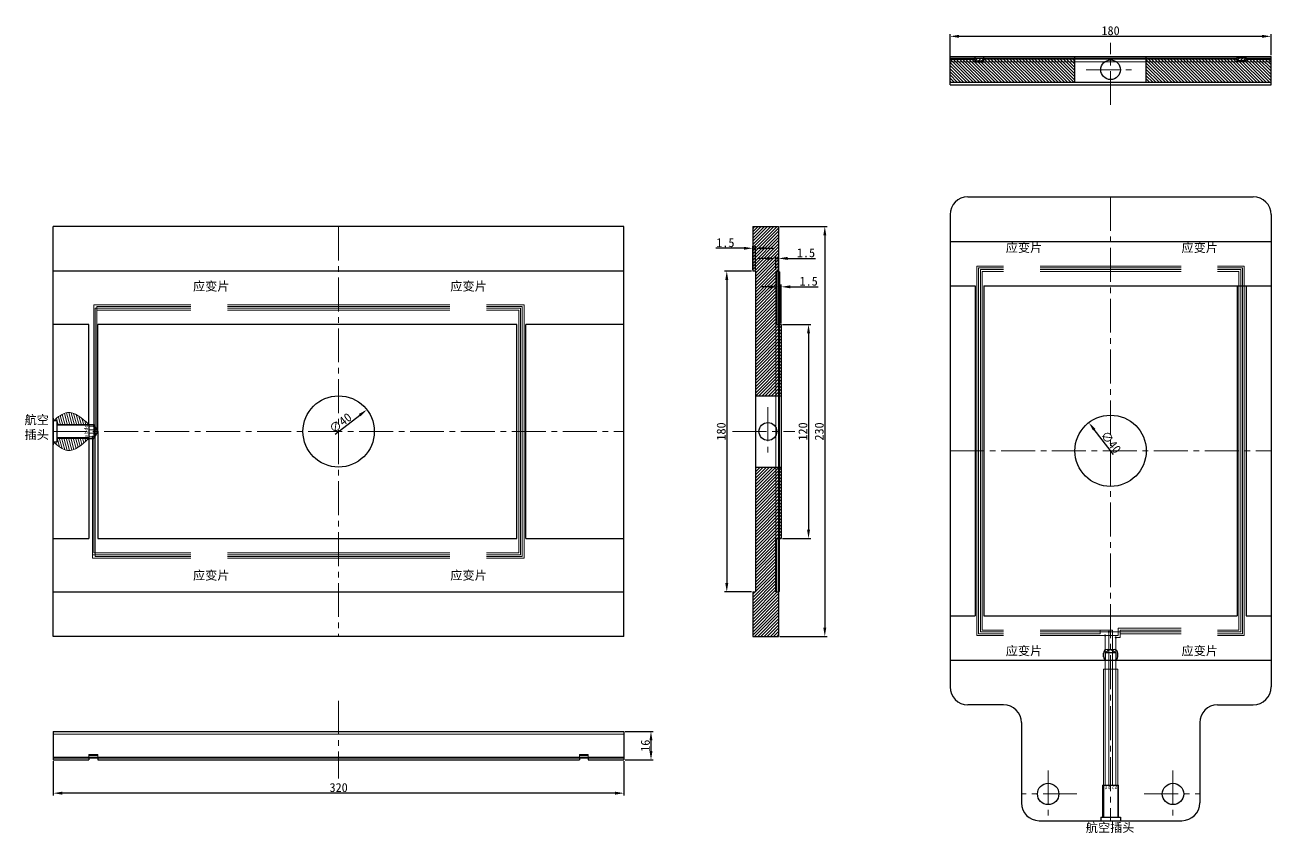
# Model space of a CAD drawing. Header units: inches. Extents: x -20 to 18950, y -1047 to 2551.
# Drawn here: x 15972 to 16671, y -414 to 39 of the extents above; entities that cross this region are included whole.
import ezdxf

# ---------------------------------------------------------------- set-up
doc = ezdxf.new("R2010")
doc.units = ezdxf.units.IN
doc.header["$MEASUREMENT"] = 0
doc.header["$PDSIZE"] = -5
doc.linetypes.add('CENTER2', pattern=[28.574999, 19.049999, -3.175, 3.175, -3.175])
doc.layers.get('0').update_dxf_attribs({"lineweight": 30})
doc.layers.get('Defpoints').update_dxf_attribs({"lineweight": 18})
for name, color, linetype, lineweight in [('10', 7, 'Continuous', 18), ('cen', 1, 'CENTER2', 20), ('dim', 5, 'Continuous', 20), ('hat', 3, 'Continuous', 20)]:
    doc.layers.add(name, color=color, linetype=linetype, lineweight=lineweight)
doc.styles.add('1', font='')
doc.styles.get("Standard").update_dxf_attribs({"font": ''})
doc.styles.get('1').set_extended_font_data('宋体')
doc.styles.get('Standard').set_extended_font_data('宋体')
doc.dimstyles.new('ISO-25', dxfattribs={"dimtxt": 5, "dimasz": 5, "dimexe": 1.25, "dimexo": 0.625, "dimtad": 1, "dimdsep": 46, "dimtxsty": 'Standard', "dimcen": 2.5, "dimdle": 10, "dimadec": 0, "dimazin": 0, "dimtfac": 1, "dimtmove": 0, "dimatfit": 3, "dimfxl": 1, "dimtolj": 1, "dimarcsym": 0})

# ---------------------------------------------------------------- blocks, each defined once
blk = doc.blocks.new('*D130')
at = {"layer": 'Defpoints', "color": 0, "transparency": 16777216}
for p in [(16307.64, -357.25), (16307.64, -373.25), (16322.79, -373.25)]:
    blk.add_point(p, dxfattribs=at)
at = {"layer": 'dim', "color": 0, "linetype": 'Continuous', "lineweight": -2, "transparency": 16777216}
for p, q in [((16308.27, -357.25), (16324.04, -357.25)), ((16322.79, -362.25), (16322.79, -368.25)), ((16308.27, -373.25), (16324.04, -373.25))]:
    blk.add_line(p, q, dxfattribs=at)
at = {"layer": 'dim', "color": 0, "transparency": 16777216}
for points in [[(16321.95, -362.25), (16323.62, -362.25), (16322.79, -357.25)], [(16321.95, -368.25), (16323.62, -368.25), (16322.79, -373.25)]]:
    blk.add_solid(points, dxfattribs=at)
at = {"layer": 'dim', "color": 0, "transparency": 16777216, "insert": (16319.66, -365.25), "char_height": 5, "attachment_point": 5, "rotation": 90}
blk.add_mtext('\\A1;16', dxfattribs=at)
blk = doc.blocks.new('*D131')
at = {"layer": 'Defpoints', "color": 0, "transparency": 16777216}
for p in [(15987.64, -373.25), (16307.64, -373.25), (15987.64, -391.88)]:
    blk.add_point(p, dxfattribs=at)
at = {"layer": 'dim', "color": 0, "linetype": 'Continuous', "lineweight": -2, "transparency": 16777216}
for p, q in [((15987.64, -373.88), (15987.64, -393.13)), ((16307.64, -373.88), (16307.64, -393.13)), ((16302.64, -391.88), (15992.64, -391.88))]:
    blk.add_line(p, q, dxfattribs=at)
at = {"layer": 'dim', "color": 0, "transparency": 16777216}
for points in [[(15992.64, -391.05), (15992.64, -392.71), (15987.64, -391.88)], [(16302.64, -391.05), (16302.64, -392.71), (16307.64, -391.88)]]:
    blk.add_solid(points, dxfattribs=at)
at = {"layer": 'dim', "color": 0, "transparency": 16777216, "insert": (16147.64, -388.76), "char_height": 5, "attachment_point": 5}
blk.add_mtext('\\A1;320', dxfattribs=at)
blk = doc.blocks.new('*D132')
at = {"layer": 'Defpoints', "color": 0, "transparency": 16777216}
for p in [(16394.36, -73.96), (16394.36, -303.96), (16420.26, -303.96)]:
    blk.add_point(p, dxfattribs=at)
at = {"layer": 'dim', "color": 0, "linetype": 'Continuous', "lineweight": -2, "transparency": 16777216}
for p, q in [((16394.98, -73.96), (16421.51, -73.96)), ((16420.26, -78.96), (16420.26, -298.96)), ((16394.98, -303.96), (16421.51, -303.96))]:
    blk.add_line(p, q, dxfattribs=at)
at = {"layer": 'dim', "color": 0, "transparency": 16777216}
for points in [[(16419.43, -78.96), (16421.1, -78.96), (16420.26, -73.96)], [(16419.43, -298.96), (16421.1, -298.96), (16420.26, -303.96)]]:
    blk.add_solid(points, dxfattribs=at)
at = {"layer": 'dim', "color": 0, "transparency": 16777216, "insert": (16417.14, -188.96), "char_height": 5, "attachment_point": 5, "rotation": 90}
blk.add_mtext('\\A1;230', dxfattribs=at)
blk = doc.blocks.new('*D133')
at = {"layer": 'Defpoints', "color": 0, "transparency": 16777216}
for p in [(16379.86, -98.96), (16365.29, -278.96), (16379.86, -278.96)]:
    blk.add_point(p, dxfattribs=at)
at = {"layer": 'dim', "color": 0, "linetype": 'Continuous', "lineweight": -2, "transparency": 16777216}
for p, q in [((16379.23, -98.96), (16364.04, -98.96)), ((16365.29, -103.96), (16365.29, -273.96)), ((16379.23, -278.96), (16364.04, -278.96))]:
    blk.add_line(p, q, dxfattribs=at)
at = {"layer": 'dim', "color": 0, "transparency": 16777216}
for points in [[(16364.46, -103.96), (16366.12, -103.96), (16365.29, -98.96)], [(16364.46, -273.96), (16366.12, -273.96), (16365.29, -278.96)]]:
    blk.add_solid(points, dxfattribs=at)
at = {"layer": 'dim', "color": 0, "transparency": 16777216, "insert": (16362.16, -188.96), "char_height": 5, "attachment_point": 5, "rotation": 90}
blk.add_mtext('\\A1;180', dxfattribs=at)
blk = doc.blocks.new('*D134')
at = {"layer": 'Defpoints', "color": 0, "transparency": 16777216}
for p in [(16395.86, -128.96), (16395.86, -248.96), (16411.13, -248.96)]:
    blk.add_point(p, dxfattribs=at)
at = {"layer": 'dim', "color": 0, "linetype": 'Continuous', "lineweight": -2, "transparency": 16777216}
for p, q in [((16396.48, -128.96), (16412.38, -128.96)), ((16411.13, -133.96), (16411.13, -243.96)), ((16396.48, -248.96), (16412.38, -248.96))]:
    blk.add_line(p, q, dxfattribs=at)
at = {"layer": 'dim', "color": 0, "transparency": 16777216}
for points in [[(16410.29, -133.96), (16411.96, -133.96), (16411.13, -128.96)], [(16410.29, -243.96), (16411.96, -243.96), (16411.13, -248.96)]]:
    blk.add_solid(points, dxfattribs=at)
at = {"layer": 'dim', "color": 0, "transparency": 16777216, "insert": (16408, -188.96), "char_height": 5, "attachment_point": 5, "rotation": 90}
blk.add_mtext('\\A1;120', dxfattribs=at)
blk = doc.blocks.new('*D135')
at = {"layer": 'Defpoints', "color": 0, "transparency": 16777216}
for p in [(16381.36, -86.19), (16379.86, -98.96), (16381.36, -98.96)]:
    blk.add_point(p, dxfattribs=at)
at = {"layer": 'dim', "color": 0, "linetype": 'Continuous', "lineweight": -2, "transparency": 16777216}
for p, q in [((16374.86, -86.19), (16359.14, -86.19)), ((16379.86, -98.33), (16379.86, -84.94)), ((16381.36, -86.19), (16379.86, -86.19)), ((16381.36, -98.33), (16381.36, -84.94)), ((16386.36, -86.19), (16391.36, -86.19))]:
    blk.add_line(p, q, dxfattribs=at)
at = {"layer": 'dim', "color": 0, "transparency": 16777216}
for points in [[(16374.86, -85.36), (16374.86, -87.03), (16379.86, -86.19)], [(16386.36, -85.36), (16386.36, -87.03), (16381.36, -86.19)]]:
    blk.add_solid(points, dxfattribs=at)
at = {"layer": 'dim', "color": 0, "transparency": 16777216, "insert": (16364.5, -83.07), "char_height": 5, "attachment_point": 5}
blk.add_mtext('\\A1;1.5', dxfattribs=at)
blk = doc.blocks.new('*D136')
at = {"layer": 'Defpoints', "color": 0, "transparency": 16777216}
for p in [(16394.36, -91.88), (16392.86, -98.96), (16394.36, -98.96)]:
    blk.add_point(p, dxfattribs=at)
at = {"layer": 'dim', "color": 0, "linetype": 'Continuous', "lineweight": -2, "transparency": 16777216}
for p, q in [((16392.86, -98.33), (16392.86, -90.63)), ((16394.36, -98.33), (16394.36, -90.63)), ((16387.86, -91.88), (16382.86, -91.88)), ((16392.86, -91.88), (16394.36, -91.88)), ((16399.36, -91.88), (16415.07, -91.88))]:
    blk.add_line(p, q, dxfattribs=at)
at = {"layer": 'dim', "color": 0, "transparency": 16777216}
for points in [[(16387.86, -91.04), (16387.86, -92.71), (16392.86, -91.88)], [(16399.36, -91.04), (16399.36, -92.71), (16394.36, -91.88)]]:
    blk.add_solid(points, dxfattribs=at)
at = {"layer": 'dim', "color": 0, "transparency": 16777216, "insert": (16409.71, -88.75), "char_height": 5, "attachment_point": 5}
blk.add_mtext('\\A1;1.5', dxfattribs=at)
blk = doc.blocks.new('*D137')
at = {"layer": 'Defpoints', "color": 0, "transparency": 16777216}
for p in [(16394.36, -98.96), (16395.86, -107.83), (16395.86, -128.96)]:
    blk.add_point(p, dxfattribs=at)
at = {"layer": 'dim', "color": 0, "linetype": 'Continuous', "lineweight": -2, "transparency": 16777216}
for p, q in [((16394.36, -99.58), (16394.36, -109.08)), ((16389.36, -107.83), (16384.36, -107.83)), ((16394.36, -107.83), (16395.86, -107.83)), ((16395.86, -128.33), (16395.86, -106.58)), ((16400.86, -107.83), (16416.57, -107.83))]:
    blk.add_line(p, q, dxfattribs=at)
at = {"layer": 'dim', "color": 0, "transparency": 16777216}
for points in [[(16389.36, -106.99), (16389.36, -108.66), (16394.36, -107.83)], [(16400.86, -106.99), (16400.86, -108.66), (16395.86, -107.83)]]:
    blk.add_solid(points, dxfattribs=at)
at = {"layer": 'dim', "color": 0, "transparency": 16777216, "insert": (16411.21, -104.7), "char_height": 5, "attachment_point": 5}
blk.add_mtext('\\A1;1.5', dxfattribs=at)
blk = doc.blocks.new('*D138')
at = {"layer": 'Defpoints', "color": 0, "transparency": 16777216}
for p in [(16163.47, -176.73), (16131.81, -201.19)]:
    blk.add_point(p, dxfattribs=at)
at = {"layer": 'dim', "color": 0, "linetype": 'Continuous', "lineweight": -2, "transparency": 16777216}
blk.add_line((16145.61, -190.53), (16159.51, -179.79), dxfattribs=at)
at = {"layer": 'dim', "color": 0, "transparency": 16777216}
blk.add_solid([(16159, -179.13), (16160.02, -180.45), (16163.47, -176.73)], dxfattribs=at)
at = {"layer": 'dim', "color": 0, "transparency": 16777216, "insert": (16148.67, -184.21), "char_height": 5, "attachment_point": 5, "rotation": 37.68654}
blk.add_mtext('\\A1;∅40', dxfattribs=at)
blk = doc.blocks.new('*D146')
at = {"layer": 'Defpoints', "color": 0, "transparency": 16777216}
for p in [(16568.28, -183.98), (16592.74, -215.64)]:
    blk.add_point(p, dxfattribs=at)
at = {"layer": 'dim', "color": 0, "linetype": 'Continuous', "lineweight": -2, "transparency": 16777216}
blk.add_line((16582.08, -201.84), (16571.34, -187.94), dxfattribs=at)
at = {"layer": 'dim', "color": 0, "transparency": 16777216}
blk.add_solid([(16572, -187.43), (16570.68, -188.45), (16568.28, -183.98)], dxfattribs=at)
at = {"layer": 'dim', "color": 0, "transparency": 16777216, "insert": (16580.71, -194.95), "char_height": 5, "attachment_point": 5, "rotation": 307.68654}
blk.add_mtext('\\A1;∅40', dxfattribs=at)
blk = doc.blocks.new('*D153')
at = {"layer": 'Defpoints', "color": 0, "transparency": 16777216}
for p in [(16670.51, 32.72), (16670.51, 21.48), (16490.51, 19.98)]:
    blk.add_point(p, dxfattribs=at)
at = {"layer": 'dim', "color": 0, "linetype": 'Continuous', "lineweight": -2, "transparency": 16777216}
for p, q in [((16490.51, 20.6), (16490.51, 33.97)), ((16495.51, 32.72), (16665.51, 32.72)), ((16670.51, 22.1), (16670.51, 33.97))]:
    blk.add_line(p, q, dxfattribs=at)
at = {"layer": 'dim', "color": 0, "transparency": 16777216}
for points in [[(16495.51, 33.55), (16495.51, 31.88), (16490.51, 32.72)], [(16665.51, 33.55), (16665.51, 31.88), (16670.51, 32.72)]]:
    blk.add_solid(points, dxfattribs=at)
at = {"layer": 'dim', "color": 0, "transparency": 16777216, "insert": (16580.51, 35.84), "char_height": 5, "attachment_point": 5}
blk.add_mtext('\\A1;180', dxfattribs=at)

msp = doc.modelspace()

# ---------------------------------------------------------------- hatches: boundary and pattern name
at = {"layer": 'dim'}
h = msp.add_hatch(dxfattribs=at)
h.set_pattern_fill('ANSI31', color=3, scale=10)
h.set_pattern_definition([(45, (520.4075, 0), (-0.88388348, 0.88388348), [])])
h.paths.add_polyline_path([(16392.855, -98.96), (16394.355, -98.96), (16394.355, -73.96), (16379.855, -73.96), (16379.855, -98.96), (16381.355, -98.96), (16381.355, -168.96), (16392.855, -168.96), (16392.855, -128.96)])
h.paths.add_polyline_path([(16394.355, -128.96), (16392.855, -128.96), (16392.855, -168.96), (16394.355, -168.96)])
h.paths.add_polyline_path([(16395.855, -128.96), (16394.355, -128.96), (16394.355, -168.96), (16395.855, -168.96)])
h.paths.add_polyline_path([(16392.855, -208.96), (16381.355, -208.96), (16381.355, -278.96), (16379.855, -278.96), (16379.855, -303.96), (16394.355, -303.96), (16394.355, -278.96), (16392.855, -278.96), (16392.855, -248.96)])
h.paths.add_polyline_path([(16394.355, -208.96), (16392.855, -208.96), (16392.855, -248.96), (16394.355, -248.96)], flags=17)
h.paths.add_polyline_path([(16395.855, -208.96), (16394.355, -208.96), (16394.355, -248.96), (16395.855, -248.96)])
h = msp.add_hatch(color=3, dxfattribs=at)
h.dxf.hatch_style = 1
h.paths.add_polyline_path([(16393.355, -112.994), (16392.855, -112.994), (16392.855, -124.678), (16393.355, -124.678)])
h = msp.add_hatch(dxfattribs=at)
h.set_pattern_fill('ANSI31', color=3, scale=10, angle=-120)
h.set_pattern_definition([(285, (22294.8626, 11001.4456), (1.20740728, 0.32352381), [])])
edge = h.paths.add_edge_path()
edge.add_line((15989.641, -184.96), (15989.641, -182.96))
edge.add_line((15989.641, -182.96), (15987.641, -182.96))
edge.add_spline(control_points=[(15987.641, -182.96), (15987.715, -182.9), (15987.789, -182.84), (15987.863, -182.78)], knot_values=[0, 0, 0, 0, 0.2572637, 0.2572637, 0.2572637, 0.2572637], degree=3, periodic=0)
edge.add_spline(control_points=[(15987.863, -182.78), (15988.399, -182.348), (15988.935, -181.918), (15989.471, -181.504)], knot_values=[0.2572637, 0.2572637, 0.2572637, 0.2572637, 2.1170481, 2.1170481, 2.1170481, 2.1170481], degree=3, periodic=0)
edge.add_spline(control_points=[(15989.471, -181.504), (15991.523, -179.922), (15997.53, -176.021), (16003.628, -181.412), (16007.641, -184.96)], knot_values=[2.1170481, 2.1170481, 2.1170481, 2.1170481, 9.2386211, 22.9424213, 22.9424213, 22.9424213, 22.9424213], degree=3, periodic=0)
edge.add_line((16007.641, -184.96), (15989.641, -184.96))
edge = h.paths.add_edge_path()
edge.add_spline(control_points=[(16007.641, -192.96), (16003.628, -196.508), (15997.53, -201.899), (15991.523, -197.998), (15989.471, -196.416)], knot_values=[2.1170481, 2.1170481, 2.1170481, 2.1170481, 15.8208483, 22.9424213, 22.9424213, 22.9424213, 22.9424213], degree=3, periodic=0)
edge.add_spline(control_points=[(15989.471, -196.416), (15988.935, -196.002), (15988.399, -195.572), (15987.863, -195.14)], knot_values=[0.2572637, 0.2572637, 0.2572637, 0.2572637, 2.1170481, 2.1170481, 2.1170481, 2.1170481], degree=3, periodic=0)
edge.add_spline(control_points=[(15987.863, -195.14), (15987.789, -195.08), (15987.715, -195.02), (15987.641, -194.96)], knot_values=[0, 0, 0, 0, 0.2572637, 0.2572637, 0.2572637, 0.2572637], degree=3, periodic=0)
edge.add_line((15987.641, -194.96), (15989.641, -194.96))
edge.add_line((15989.641, -194.96), (15989.641, -192.96))
edge.add_line((15989.641, -192.96), (16007.641, -192.96))
h.paths.add_polyline_path([(15989.641, -192.96), (15989.641, -192.46), (16007.641, -192.46), (16007.641, -192.96)])
h.paths.add_polyline_path([(15989.641, -185.46), (15989.641, -184.96), (16007.641, -184.96), (16007.641, -185.46)])
h = msp.add_hatch(color=3, dxfattribs=at)
h.dxf.hatch_style = 1
h.paths.add_polyline_path([(16010.081, -186.139, -0.3394543), (16010.138, -185.707), (16010.645, -186.213, -0.4931454)])
h.paths.add_polyline_path([(16010.138, -185.707, -0.4931454), (16010.701, -185.781, -0.3394543), (16010.645, -186.213)])
h = msp.add_hatch(color=3, dxfattribs=at)
h.dxf.hatch_style = 1
h.paths.add_polyline_path([(16010.882, -188.139, -0.3394543), (16010.939, -187.707), (16011.445, -188.213, -0.4931454)])
h.paths.add_polyline_path([(16010.939, -187.707, -0.4931454), (16011.502, -187.781, -0.3394543), (16011.445, -188.213)])
h = msp.add_hatch(color=3, dxfattribs=at)
h.dxf.hatch_style = 1
h.paths.add_polyline_path([(16009.28, -192.139, -0.3394543), (16009.337, -191.707), (16009.844, -192.213, -0.4931454)])
h.paths.add_polyline_path([(16009.337, -191.707, -0.4931454), (16009.901, -191.781, -0.3394543), (16009.844, -192.213)])
h = msp.add_hatch(color=3, dxfattribs=at)
h.dxf.hatch_style = 1
h.paths.add_polyline_path([(16393.355, -264.926), (16392.855, -264.926), (16392.855, -253.242), (16393.355, -253.242)])
h = msp.add_hatch(color=3, dxfattribs=at)
h.dxf.hatch_style = 1
h.paths.add_polyline_path([(16577.689, -303.743, -0.3394543), (16577.256, -303.686), (16577.763, -303.179, -0.4931454)])
h.paths.add_polyline_path([(16577.256, -303.686, -0.4931454), (16577.331, -303.122, -0.3394543), (16577.763, -303.179)])
h = msp.add_hatch(color=3, dxfattribs=at)
h.dxf.hatch_style = 1
h.paths.add_polyline_path([(16579.689, -301.743, -0.3394543), (16579.256, -301.686), (16579.763, -301.179, -0.4931454)])
h.paths.add_polyline_path([(16579.256, -301.686, -0.4931454), (16579.331, -301.122, -0.3394543), (16579.763, -301.179)])
h = msp.add_hatch(color=3, dxfattribs=at)
h.dxf.hatch_style = 1
h.paths.add_polyline_path([(16583.689, -304.855, -0.3394543), (16583.256, -304.798), (16583.763, -304.291, -0.4931454)])
h.paths.add_polyline_path([(16583.256, -304.798, -0.4931454), (16583.331, -304.234, -0.3394543), (16583.763, -304.291)])
at = {"layer": 'hat'}
h = msp.add_hatch(dxfattribs=at)
h.set_pattern_fill('ANSI31', color=3, scale=10, angle=90)
h.set_pattern_definition([(135, (-359.4275, 0), (-0.88388348, -0.88388348), [])])
h.paths.add_polyline_path([(16670.51, 18.477), (16600.51, 18.477), (16600.51, 6.977), (16670.51, 6.977)])
h.paths.add_polyline_path([(16670.51, 19.977), (16656.51, 19.977), (16656.51, 18.477), (16670.51, 18.477)])
h.paths.add_polyline_path([(16651.51, 19.977), (16600.51, 19.977), (16600.51, 18.477), (16651.51, 18.477)])
h.paths.add_polyline_path([(16560.51, 18.477), (16490.51, 18.477), (16490.51, 6.977), (16560.51, 6.977)])
h.paths.add_polyline_path([(16560.51, 19.977), (16509.51, 19.977), (16509.51, 18.477), (16560.51, 18.477)])
h.paths.add_polyline_path([(16504.51, 19.977), (16490.51, 19.977), (16490.51, 18.477), (16504.51, 18.477)])
h = msp.add_hatch(dxfattribs=at)
h.set_pattern_fill('ANSI31', color=3, scale=10)
h.set_pattern_definition([(45, (-359.4275, 0), (-0.88388348, 0.88388348), [])])
h.paths.add_polyline_path([(16509.51, 20.477), (16504.51, 20.477), (16504.51, 18.977), (16509.51, 18.977)])
h.paths.add_polyline_path([(16656.51, 20.477), (16651.51, 20.477), (16651.51, 18.977), (16656.51, 18.977)])

# ---------------------------------------------------------------- linework, layer by layer
for p, q in [((16490.51, 5.477), (16490.51, 21.477)), ((16490.51, 21.477), (16670.51, 21.477)), ((16504.51, 18.477), (16504.51, 21.477)), ((16509.51, 18.477), (16509.51, 21.477)), ((16560.51, 6.977), (16560.51, 21.477)), ((16600.51, 6.977), (16600.51, 21.477)), ((16651.51, 18.477), (16651.51, 21.477)), ((16656.51, 18.477), (16656.51, 21.477)), ((16670.51, 5.477), (16670.51, 21.477)), ((16490.51, 19.977), (16504.51, 19.977)), ((16504.51, 20.477), (16509.51, 20.477)), ((16504.51, 18.977), (16509.51, 18.977)), ((16504.51, 18.477), (16509.51, 18.477)), ((16651.51, 19.977), (16509.51, 19.977)), ((16650.51, 19.977), (16651.51, 19.977)), ((16656.51, 20.477), (16651.51, 20.477)), ((16656.51, 18.977), (16651.51, 18.977)), ((16656.51, 18.477), (16651.51, 18.477)), ((16670.51, 19.977), (16656.51, 19.977)), ((16656.51, 19.977), (16670.51, 19.977)), ((16490.51, 6.977), (16670.51, 6.977)), ((16490.51, 5.477), (16670.51, 5.477)), ((16500.51, -57.309), (16660.51, -57.309)), ((16490.51, -67.309), (16490.51, -332.309)), ((16670.51, -67.309), (16670.51, -332.309)), ((15987.641, -303.96), (15987.641, -73.96)), ((16307.641, -73.96), (15987.641, -73.96)), ((16307.641, -303.96), (16307.641, -73.96)), ((16379.855, -73.96), (16394.355, -73.96)), ((16379.855, -73.96), (16379.855, -98.96)), ((16394.355, -73.96), (16394.355, -98.96)), ((16490.51, -82.309), (16670.51, -82.309)), ((16307.641, -98.96), (15987.641, -98.96)), ((16381.355, -98.96), (16379.855, -98.96)), ((16381.355, -98.96), (16381.355, -278.96)), ((16392.855, -98.96), (16394.355, -98.96)), ((16392.855, -98.96), (16392.855, -128.96)), ((16393.355, -98.96), (16393.355, -128.96)), ((16394.355, -98.96), (16394.855, -99.46)), ((16394.855, -99.46), (16394.855, -128.96)), ((16490.51, -107.309), (16504.51, -107.309)), ((16504.51, -107.309), (16504.51, -292.309)), ((16509.51, -107.309), (16509.51, -292.309)), ((16509.51, -107.309), (16670.51, -107.309)), ((16651.51, -107.309), (16651.51, -292.309)), ((16656.51, -107.309), (16656.51, -292.309)), ((16392.855, -112.994), (16393.355, -112.994)), ((16392.855, -124.678), (16393.355, -124.678)), ((16007.641, -128.96), (15987.641, -128.96)), ((16007.641, -184.96), (16007.641, -128.96)), ((16012.641, -188.96), (16012.641, -128.96)), ((16247.641, -128.96), (16012.641, -128.96)), ((16247.641, -248.96), (16247.641, -128.96)), ((16307.641, -128.96), (16252.641, -128.96)), ((16252.641, -248.96), (16252.641, -128.96)), ((16392.855, -128.96), (16395.855, -128.96)), ((16395.855, -128.96), (16395.855, -248.96)), ((16381.355, -168.96), (16395.855, -168.96)), ((15987.641, -181.46), (15987.641, -196.46)), ((15989.641, -182.96), (15987.641, -182.96)), ((15989.641, -182.96), (15989.641, -194.96)), ((16007.641, -185.46), (15989.641, -185.46)), ((16007.641, -184.96), (16010.332, -184.96)), ((16007.641, -184.96), (16007.641, -192.96)), ((16012.641, -188.96), (16010.332, -184.96)), ((16010.332, -184.96), (16010.332, -192.96)), ((15989.641, -194.96), (15987.641, -194.96)), ((16007.641, -192.46), (15989.641, -192.46)), ((16007.641, -192.96), (16010.332, -192.96)), ((16007.641, -192.96), (16007.641, -248.96)), ((16012.641, -188.96), (16010.332, -192.96)), ((16012.641, -188.96), (16012.641, -248.96)), ((16381.355, -208.96), (16395.855, -208.96)), ((15987.641, -248.96), (16007.641, -248.96)), ((16012.641, -248.96), (16247.641, -248.96)), ((16252.641, -248.96), (16307.641, -248.96)), ((16392.855, -248.96), (16395.855, -248.96)), ((16392.855, -278.96), (16392.855, -248.96)), ((16393.355, -278.96), (16393.355, -248.96)), ((16394.855, -278.46), (16394.855, -248.96)), ((16392.855, -253.242), (16393.355, -253.242)), ((16392.855, -264.926), (16393.355, -264.926)), ((15987.641, -278.96), (16307.641, -278.96)), ((16379.855, -278.96), (16379.855, -303.96)), ((16379.855, -278.96), (16381.355, -278.96)), ((16392.855, -278.96), (16394.355, -278.96)), ((16394.355, -278.96), (16394.855, -278.46)), ((16394.355, -278.96), (16394.355, -303.96)), ((16490.51, -292.309), (16504.51, -292.309)), ((16509.51, -292.309), (16651.51, -292.309)), ((16656.51, -292.309), (16670.51, -292.309)), ((16307.641, -303.96), (15987.641, -303.96)), ((16379.855, -303.96), (16394.355, -303.96)), ((16576.51, -315.309), (16576.51, -313.309)), ((16580.51, -311.309), (16577.51, -313.041)), ((16577.51, -313.041), (16583.51, -313.041)), ((16577.51, -313.041), (16577.51, -317.041)), ((16578.51, -311.309), (16582.51, -311.309)), ((16580.51, -311.309), (16583.51, -313.041)), ((16583.51, -313.041), (16583.51, -317.041)), ((16584.51, -315.309), (16584.51, -313.309)), ((16490.51, -317.309), (16580.51, -317.309)), ((16580.51, -317.309), (16670.51, -317.309)), ((16520.51, -342.309), (16500.51, -342.309)), ((16640.51, -342.309), (16660.51, -342.309)), ((16530.51, -352.309), (16530.51, -397.309)), ((16630.51, -352.309), (16630.51, -397.309)), ((15987.641, -357.252), (15987.641, -373.252)), ((15987.641, -357.252), (16307.641, -357.252)), ((16307.641, -357.252), (16307.641, -373.252)), ((16307.641, -372.252), (15987.641, -372.252)), ((15987.641, -373.252), (16007.641, -373.252)), ((16007.641, -372.252), (16007.641, -373.252)), ((16012.641, -372.252), (16012.641, -373.252)), ((16012.641, -373.252), (16282.641, -373.252)), ((16282.641, -372.252), (16282.641, -373.252)), ((16287.641, -372.252), (16287.641, -373.252)), ((16287.641, -373.252), (16307.641, -373.252)), ((16576.01, -387.309), (16585.01, -387.309)), ((16576.51, -387.309), (16576.51, -405.309)), ((16584.51, -387.309), (16584.51, -405.309)), ((16540.51, -407.309), (16620.51, -407.309)), ((16575.01, -405.309), (16586.01, -405.309)), ((16575.01, -405.309), (16575.01, -407.309)), ((16586.01, -405.309), (16586.01, -407.309))]:
    msp.add_line(p, q)
for centre, radius in [((16580.51, 13.977), 5.5), ((16147.641, -188.96), 20), ((16580.51, -199.809), 20), ((16388.355, -188.96), 5), ((16545.51, -392.309), 6), ((16615.51, -392.309), 6)]:
    msp.add_circle(centre, radius)
for centre, radius, start, end in [((16500.51, -67.309), 10, 90, 180), ((16660.51, -67.309), 10, 0, 90), ((16578.51, -313.309), 2, 90, 180), ((16582.51, -313.309), 2, 360, 90), ((16578.51, -315.309), 2, 180, 270), ((16582.51, -315.309), 2, 270, 360), ((16500.51, -332.309), 10, 180, 270), ((16660.51, -332.309), 10, 270, 0), ((16520.51, -352.309), 10, 0, 90), ((16640.51, -352.309), 10, 90, 180), ((16540.51, -397.309), 10, 180, 270), ((16620.51, -397.309), 10, 270, 0)]:
    msp.add_arc(centre, radius, start, end)
at = {"layer": '10'}
for p, q in [((16007.641, -184.96), (15989.641, -184.96)), ((16007.641, -184.96), (15989.641, -184.96)), ((16007.641, -192.96), (15989.641, -192.96)), ((16007.641, -192.96), (15989.641, -192.96)), ((15987.641, -358.752), (16307.641, -358.752)), ((16007.641, -370.252), (16012.641, -370.252)), ((16287.641, -370.252), (16282.641, -370.252)), ((15987.641, -371.752), (16307.641, -371.752)), ((16007.641, -370.752), (16012.641, -370.752)), ((16287.641, -370.752), (16282.641, -370.752)), ((16576.01, -387.309), (16576.01, -405.309)), ((16576.01, -387.309), (16576.01, -405.309)), ((16585.01, -387.309), (16585.01, -405.309)), ((16585.01, -387.309), (16585.01, -405.309))]:
    msp.add_line(p, q, dxfattribs=at)
for points in [[(15987.641, -182.96), (15995.642, -178.341), (16007.641, -184.96)], [(15987.641, -194.96), (15995.642, -199.579), (16007.641, -192.96)]]:
    msp.add_spline(points, degree=3, dxfattribs=at)
at = {"layer": 'cen'}
for p, q in [((16580.51, -5.792), (16580.51, 29.005)), ((16566.878, 13.977), (16593.595, 13.977)), ((16580.51, -57.309), (16580.51, -407.309)), ((16147.641, -73.96), (16147.641, -303.96)), ((16388.355, -175.328), (16388.355, -202.045)), ((15987.641, -188.96), (16307.641, -188.96)), ((16368.586, -188.96), (16403.383, -188.96)), ((16490.51, -199.809), (16670.51, -199.809)), ((16147.641, -339.991), (16147.641, -383.587)), ((16545.51, -379.073), (16545.51, -407.309)), ((16615.51, -379.073), (16615.51, -407.309)), ((16561.678, -392.309), (16530.51, -392.309)), ((16599.342, -392.309), (16630.51, -392.309))]:
    msp.add_line(p, q, dxfattribs=at)
at = {"layer": 'dim'}
for p, q in [((16490.51, 20.477), (16670.51, 20.477)), ((16490.51, 18.477), (16670.51, 18.477)), ((16520.51, -96.185), (16505.51, -96.185)), ((16505.51, -96.185), (16505.51, -303.432)), ((16520.51, -97.185), (16506.51, -97.185)), ((16506.51, -97.185), (16506.51, -302.432)), ((16603.382, -96.185), (16541.006, -96.185)), ((16603.382, -97.185), (16541.006, -97.185)), ((16557.638, -96.185), (16620.014, -96.185)), ((16557.638, -97.185), (16620.014, -97.185)), ((16640.51, -96.185), (16655.51, -96.185)), ((16640.51, -97.185), (16654.51, -97.185)), ((16654.51, -97.185), (16654.51, -302.432)), ((16655.51, -96.185), (16655.51, -303.432)), ((16394.355, -278.96), (16394.355, -98.96)), ((16520.51, -98.185), (16507.51, -98.185)), ((16507.51, -98.185), (16507.51, -301.432)), ((16520.51, -99.185), (16508.51, -99.185)), ((16508.51, -99.185), (16508.51, -300.432)), ((16603.382, -98.185), (16541.006, -98.185)), ((16603.382, -99.185), (16541.006, -99.185)), ((16557.638, -98.185), (16620.014, -98.185)), ((16557.638, -99.185), (16620.014, -99.185)), ((16640.51, -98.185), (16653.51, -98.185)), ((16640.51, -99.185), (16652.51, -99.185)), ((16652.51, -99.185), (16652.51, -300.432)), ((16653.51, -98.185), (16653.51, -301.432)), ((16064.769, -117.836), (16010.391, -117.836)), ((16010.391, -117.836), (16010.391, -185.96)), ((16147.641, -117.836), (16085.265, -117.836)), ((16147.641, -117.836), (16210.017, -117.836)), ((16230.513, -117.836), (16251.641, -117.836)), ((16251.641, -260.084), (16251.641, -117.836)), ((16064.769, -119.836), (16011.192, -119.836)), ((16011.192, -119.836), (16011.192, -187.96)), ((16064.769, -118.836), (16011.993, -118.836)), ((16011.993, -118.836), (16011.993, -189.96)), ((16064.769, -120.836), (16011.993, -120.836)), ((16147.641, -118.836), (16085.265, -118.836)), ((16147.641, -119.836), (16085.265, -119.836)), ((16147.641, -120.836), (16085.265, -120.836)), ((16147.641, -118.836), (16210.017, -118.836)), ((16147.641, -119.836), (16210.017, -119.836)), ((16147.641, -120.836), (16210.017, -120.836)), ((16230.513, -118.836), (16250.641, -118.836)), ((16230.513, -119.836), (16249.641, -119.836)), ((16230.513, -120.836), (16248.641, -120.836)), ((16248.641, -257.084), (16248.641, -120.836)), ((16249.641, -258.084), (16249.641, -119.836)), ((16250.641, -259.084), (16250.641, -118.836)), ((16392.855, -128.96), (16392.855, -248.96)), ((16394.855, -128.96), (16394.855, -248.96)), ((16007.641, -185.96), (16010.391, -185.96)), ((16007.641, -187.96), (16011.192, -187.96)), ((16010.391, -185.96), (16010.391, -257.084)), ((16011.192, -187.96), (16011.192, -259.084)), ((16007.641, -189.96), (16011.993, -189.96)), ((16007.641, -191.96), (16009.59, -191.96)), ((16009.571, -191.96), (16009.571, -260.084)), ((16064.769, -258.084), (16009.571, -258.084)), ((16064.769, -257.084), (16010.391, -257.084)), ((16147.641, -257.084), (16085.265, -257.084)), ((16147.641, -258.084), (16085.265, -258.084)), ((16147.641, -257.084), (16210.017, -257.084)), ((16147.641, -258.084), (16210.017, -258.084)), ((16230.513, -257.084), (16248.641, -257.084)), ((16230.513, -258.084), (16249.641, -258.084)), ((16064.769, -260.084), (16009.571, -260.084)), ((16064.769, -259.084), (16011.192, -259.084)), ((16147.641, -259.084), (16085.265, -259.084)), ((16147.641, -260.084), (16085.265, -260.084)), ((16147.641, -259.084), (16210.017, -259.084)), ((16147.641, -260.084), (16210.017, -260.084)), ((16230.513, -259.084), (16250.641, -259.084)), ((16230.513, -260.084), (16251.641, -260.084)), ((16520.51, -300.432), (16508.51, -300.432)), ((16581.51, -300.432), (16541.006, -300.432)), ((16557.638, -300.432), (16581.51, -300.432)), ((16574.741, -302.432), (16574.741, -300.432)), ((16581.51, -387.284), (16581.51, -300.432)), ((16601.987, -299.387), (16584.671, -299.387)), ((16584.671, -299.387), (16620.014, -299.387)), ((16584.671, -303.432), (16584.671, -299.387)), ((16585.915, -300.387), (16620.014, -300.387)), ((16585.915, -300.387), (16585.915, -304.544)), ((16601.987, -300.387), (16599.115, -300.387)), ((16640.51, -300.432), (16652.51, -300.432)), ((16520.51, -303.432), (16505.51, -303.432)), ((16520.51, -302.432), (16506.51, -302.432)), ((16520.51, -301.432), (16507.51, -301.432)), ((16575.709, -301.432), (16541.006, -301.432)), ((16574.741, -302.432), (16541.006, -302.432)), ((16576.51, -303.432), (16541.006, -303.432)), ((16575.709, -301.432), (16585.291, -301.432)), ((16576.51, -303.432), (16584.671, -303.432)), ((16577.51, -387.284), (16577.51, -303.791)), ((16579.51, -387.284), (16579.51, -301.233)), ((16583.51, -387.284), (16583.51, -304.903)), ((16585.915, -304.544), (16583.868, -304.544)), ((16585.291, -301.432), (16620.014, -301.432)), ((16585.915, -302.428), (16620.014, -302.428)), ((16640.51, -301.432), (16653.51, -301.432)), ((16640.51, -302.432), (16654.51, -302.432)), ((16640.51, -303.432), (16655.51, -303.432)), ((16576.51, -387.309), (16576.51, -322.309)), ((16576.51, -322.309), (16584.51, -322.309)), ((16584.51, -387.309), (16584.51, -322.309)), ((16007.641, -372.252), (16007.641, -370.252)), ((16012.641, -372.252), (16012.641, -370.252)), ((16282.641, -372.252), (16282.641, -370.252)), ((16287.641, -372.252), (16287.641, -370.252)), ((16579.51, -387.309), (16579.51, -383.758)), ((16581.51, -387.309), (16581.51, -382.957)), ((16577.51, -387.309), (16577.51, -384.559)), ((16583.51, -387.309), (16583.51, -385.359))]:
    msp.add_line(p, q, dxfattribs=at)
for centre in [(16010.391, -185.96), (16011.192, -187.96), (16009.59, -191.96), (16577.51, -303.432), (16579.51, -301.432), (16583.51, -304.544)]:
    msp.add_circle(centre, 0.358, dxfattribs=at)

# ---------------------------------------------------------------- texts
at = {"layer": 'dim', "attachment_point": 1, "style": '1'}
for s, width, insert, char_height in [('应变片', 22.22046, (16521.723, -83.319), 5), ('应变片', 22.22046, (16620.276, -83.319), 5), ('应变片', 22.22046, (16065.982, -104.971), 5), ('应变片', 22.22046, (16210.279, -104.971), 5), ('航空插头', 14.42657, (15971.489, -179.917), 5), ('应变片', 22.22046, (16065.982, -267.13), 5), ('应变片', 22.22046, (16210.279, -267.13), 5), ('应变片', 22.22046, (16521.723, -309.494), 5), ('应变片', 22.22046, (16620.276, -309.494), 5), ('a', 1.93928, (16577.222, -387.624), 2), ('b', 1.93928, (16579.222, -387.624), 2), ('c', 1.93928, (16581.222, -387.624), 2), ('d', 1.93928, (16582.829, -387.624), 2), ('航空插头', 28.58451, (16566.587, -408.678), 5)]:
    msp.add_mtext_dynamic_manual_height_columns(s, width=width, gutter_width=1, heights=[0], dxfattribs=dict(at, insert=insert, char_height=char_height))
at = {"layer": 'dim', "char_height": 2, "attachment_point": 1, "rotation": 90, "style": '1'}
for s, insert in [('d', (16004.954, -188.445)), ('c', (16004.954, -186.837)), ('b', (16004.954, -190.445)), ('a', (16004.954, -192.445))]:
    msp.add_mtext_dynamic_manual_height_columns(s, width=1.93928, gutter_width=1, heights=[0], dxfattribs=dict(at, insert=insert))

# ---------------------------------------------------------------- dimensions: what is measured, and where the dimension line sits
at = {"layer": 'dim'}
for base, p1, p2, angle, picture, middle in [((16670.51, 32.715), (16490.51, 19.977), (16670.51, 21.477), 180, '*D153', (16580.51, 32.715)), ((16420.263, -303.96), (16394.355, -73.96), (16394.355, -303.96), 90, '*D132', (16420.263, -188.96))]:
    dim = msp.add_linear_dim(base=base, p1=p1, p2=p2, angle=angle, dimstyle='ISO-25', dxfattribs=at)
    dim.commit()
    dim.dimension.update_dxf_attribs({"geometry": picture, "text_midpoint": middle, "dimtype": 160})
for base, p1, p2, picture, middle in [((16381.355, -86.192), (16379.855, -98.96), (16381.355, -98.96), '*D135', (16364.496, -86.192)), ((16395.855, -107.826), (16394.355, -98.96), (16395.855, -128.96), '*D137', (16411.215, -107.826))]:
    dim = msp.add_linear_dim(base=base, p1=p1, p2=p2, dimstyle='ISO-25', dxfattribs=at)
    dim.commit()
    dim.dimension.update_dxf_attribs({"geometry": picture, "text_midpoint": middle, "dimtype": 160})
for base, p1, p2, picture, middle in [((16394.355, -91.877), (16392.855, -98.96), (16394.355, -98.96), '*D136', (16409.715, -88.752)), ((15987.641, -391.881), (16307.641, -373.252), (15987.641, -373.252), '*D131', (16147.641, -388.756))]:
    dim = msp.add_linear_dim(base=base, p1=p1, p2=p2, dimstyle='ISO-25', dxfattribs=at)
    dim.commit()
    dim.dimension.update_dxf_attribs({"geometry": picture, "text_midpoint": middle})
for base, p1, p2, picture, middle in [((16365.288, -278.96), (16379.855, -98.96), (16379.855, -278.96), '*D133', (16362.163, -188.96)), ((16411.125, -248.96), (16395.855, -128.96), (16395.855, -248.96), '*D134', (16408, -188.96)), ((16322.786, -373.252), (16307.641, -357.252), (16307.641, -373.252), '*D130', (16319.661, -365.252))]:
    dim = msp.add_linear_dim(base=base, p1=p1, p2=p2, angle=90, dimstyle='ISO-25', dxfattribs=at)
    dim.commit()
    dim.dimension.update_dxf_attribs({"geometry": picture, "text_midpoint": middle})
for p1, p2, picture, middle in [((16131.814, -201.187), (16163.468, -176.733), '*D138', (16150.584, -186.686)), ((16592.737, -215.636), (16568.283, -183.981), '*D146', (16578.236, -196.865))]:
    dim = msp.add_diameter_dim_2p(p1=p1, p2=p2, dimstyle='ISO-25', dxfattribs=at)
    dim.commit()
    dim.dimension.update_dxf_attribs({"geometry": picture, "text_midpoint": middle, "dimtype": 163})

doc.saveas('drawing.dxf')
